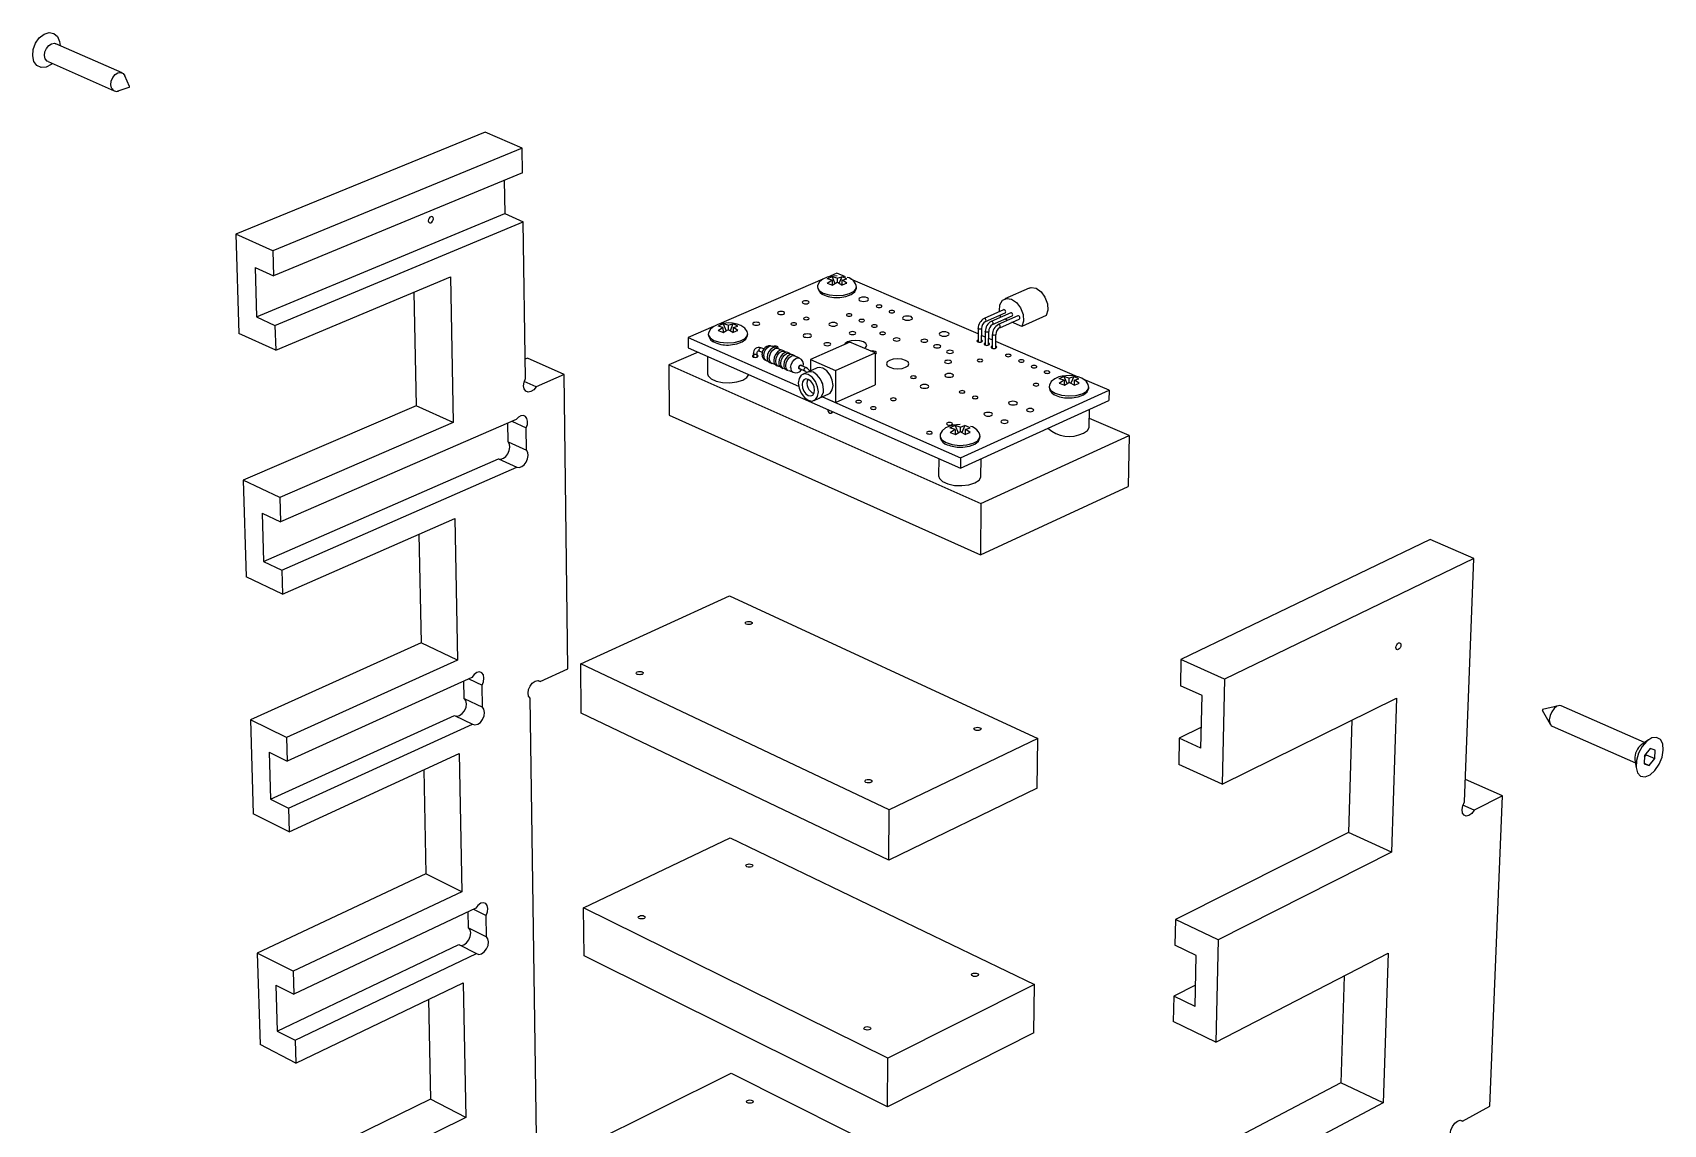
# Model space of a CAD drawing. Extents: x 0 to 155, y 0 to 224.
# Drawn here: x 51.7 to 155.1, y 154.8 to 224 of the extents above; entities that cross this region are included whole.
import ezdxf

# ---------------------------------------------------------------- set-up
doc = ezdxf.new("R2010")
doc.units = 0
doc.layers.get('0').update_dxf_attribs({"linetype": 'CONTINUOUS'})

msp = doc.modelspace()

# ---------------------------------------------------------------- linework, layer by layer
at = {"color": 7, "linetype": 'CONTINUOUS'}
for p, q in [((57.38, 221.46), (53.18, 223.31)), ((52.69, 222.17), (56.88, 220.31)), ((57.85, 220.59), (57.56, 221.27)), ((57.14, 220.31), (57.83, 220.56)), ((80.39, 217.69), (64.58, 211.23)), ((82.74, 216.68), (80.39, 217.69)), ((82.74, 216.68), (66.94, 210.17)), ((82.77, 215.12), (82.74, 216.68)), ((82.77, 215.12), (66.98, 208.58)), ((81.6, 214.64), (81.64, 212.54)), ((65.9, 205.98), (81.64, 212.54)), ((67.07, 205.44), (82.81, 212.02)), ((81.64, 212.54), (82.81, 212.02)), ((82.96, 202.08), (82.81, 212.02)), ((66.94, 210.17), (64.58, 211.23)), ((64.58, 211.23), (64.77, 204.94)), ((66.94, 210.17), (66.98, 208.58)), ((65.81, 209.12), (66.98, 208.58)), ((65.81, 209.12), (65.9, 205.98)), ((67.12, 203.87), (78.19, 208.52)), ((78.19, 208.52), (78.36, 199.28)), ((101.79, 208.37), (95.21, 205.52)), ((102.39, 208.31), (102.08, 208.4)), ((102.69, 208.76), (102.12, 208.51)), ((102.7, 208.45), (102.39, 208.53)), ((102.39, 208.53), (102.57, 208.11)), ((102.39, 208.31), (102.39, 208)), ((103.24, 208.52), (102.69, 208.76)), ((102.7, 208.45), (103, 208.53)), ((102.7, 208.45), (102.7, 208.18)), ((103, 208.53), (102.82, 208.11)), ((103.01, 208.31), (103.32, 208.4)), ((103.01, 208.31), (103.01, 208)), ((111.64, 204.91), (103.58, 208.38)), ((114.87, 207.81), (113.33, 207.13)), ((75.88, 207.55), (76.03, 200.35)), ((65.9, 205.98), (67.07, 205.44)), ((113.26, 206.44), (112.03, 205.89)), ((112.12, 205.69), (113.35, 206.24)), ((113.71, 206.25), (112.47, 205.7)), ((112.56, 205.5), (113.8, 206.05)), ((114.16, 206.06), (112.92, 205.51)), ((113.01, 205.3), (114.25, 205.85)), ((113.09, 205.95), (113.04, 206.1)), ((113.51, 205.77), (113.34, 205.84)), ((115.96, 206.07), (114.42, 205.38)), ((67.12, 203.87), (64.77, 204.94)), ((67.07, 205.44), (67.12, 203.87)), ((94.87, 205.37), (93.27, 204.67)), ((95.47, 205.31), (95.17, 205.4)), ((95.47, 205.31), (95.48, 205)), ((95.79, 205.45), (95.49, 205.54)), ((95.49, 205.54), (95.67, 205.11)), ((95.79, 205.45), (96.1, 205.54)), ((95.79, 205.45), (95.79, 205.17)), ((96.1, 205.54), (95.92, 205.1)), ((96.11, 205.31), (96.42, 205.4)), ((96.11, 205.31), (96.11, 205)), ((111.64, 205.25), (111.64, 204.39)), ((111.86, 204.39), (111.87, 205.25)), ((112.09, 204.71), (111.86, 204.81)), ((112.09, 205.06), (112.08, 204.2)), ((112.31, 204.2), (112.32, 205.06)), ((112.54, 204.86), (112.53, 204.01)), ((112.76, 204), (112.77, 204.86)), ((114.42, 205.38), (113.79, 205.65)), ((93.9, 203.75), (92.04, 202.94)), ((93.27, 204.67), (100.26, 201.59)), ((93.27, 204.67), (93.27, 204.03)), ((93.27, 204.03), (110.53, 196.4)), ((97.41, 203.66), (97.41, 203.44)), ((97.63, 203.44), (97.63, 203.66)), ((97.79, 203.82), (97.96, 203.75)), ((98.05, 203.95), (97.88, 204.03)), ((98.75, 204.06), (98.6, 204.13)), ((98.97, 203.99), (98.84, 204.04)), ((99.17, 203.88), (98.98, 203.96)), ((99.39, 203.8), (99.26, 203.86)), ((99.48, 203.74), (99.4, 203.78)), ((99.71, 203.66), (99.58, 203.72)), ((103.51, 204.39), (101.01, 203.29)), ((102.61, 202.59), (105.12, 203.7)), ((105.12, 203.7), (103.51, 204.39)), ((105.12, 203.7), (105.11, 201.67)), ((112.54, 204.52), (112.31, 204.62)), ((117.95, 202.19), (112.76, 204.42)), ((83.08, 203.37), (82.94, 203.31)), ((85.4, 202.33), (83.08, 203.37)), ((92.04, 202.94), (92.06, 199.75)), ((92.04, 202.94), (111.82, 194.15)), ((94.48, 203.5), (94.49, 202.38)), ((98.2, 203.22), (98.35, 203.16)), ((98.43, 203.1), (98.56, 203.04)), ((98.58, 203.05), (98.77, 202.97)), ((98.85, 202.91), (98.98, 202.86)), ((99, 202.87), (99.09, 202.83)), ((99.17, 202.77), (99.29, 202.72)), ((99.32, 202.73), (99.4, 202.69)), ((99.48, 202.63), (99.61, 202.58)), ((99.8, 203.6), (99.71, 203.64)), ((100.03, 203.52), (99.9, 203.58)), ((100.31, 203.38), (100.03, 203.5)), ((100.32, 202.71), (100.64, 202.57)), ((100.73, 202.77), (100.41, 202.91)), ((101.44, 202.75), (100.84, 202.48)), ((101.01, 203.29), (102.61, 202.59)), ((101.01, 203.29), (101.01, 202.56)), ((83.62, 201.55), (82.87, 201.89)), ((85.4, 202.33), (83.62, 201.55)), ((85.64, 183.67), (85.4, 202.33)), ((99.64, 202.59), (99.91, 202.47)), ((100.83, 202.48), (100.51, 202.34)), ((102.61, 202.59), (102.6, 200.56)), ((102.6, 200.56), (105.11, 201.67)), ((117.09, 201.97), (116.77, 202.06)), ((117.4, 202.11), (117.08, 202.2)), ((117.08, 202.2), (117.28, 201.75)), ((117.09, 201.97), (117.09, 201.66)), ((117.4, 202.11), (117.71, 202.2)), ((117.4, 202.11), (117.4, 201.82)), ((117.71, 202.2), (117.53, 201.78)), ((117.73, 201.97), (118.03, 202.06)), ((117.73, 201.97), (117.73, 201.65)), ((119.95, 201.33), (118.3, 202.04)), ((101.24, 200.68), (101.56, 200.83)), ((101.57, 200.83), (102.17, 201.1)), ((101.78, 200.92), (102.6, 200.56)), ((101.78, 200.92), (110.53, 197.05)), ((110.53, 197.05), (119.95, 201.33)), ((110.53, 196.4), (119.94, 200.68)), ((119.95, 201.33), (119.94, 200.68)), ((76.03, 200.35), (65.05, 195.63)), ((78.36, 199.28), (76.03, 200.35)), ((92.06, 199.75), (111.79, 190.9)), ((102.33, 199.88), (102.39, 199.91)), ((118.69, 199.01), (118.71, 200.13)), ((121.22, 198.46), (118.7, 199.55)), ((78.36, 199.28), (67.38, 194.53)), ((82.36, 199.48), (67.42, 192.99)), ((81.86, 198.06), (81.84, 199.26)), ((82.09, 199.37), (83, 198.95)), ((83.02, 197.53), (83, 198.95)), ((110.18, 198.85), (109.86, 198.94)), ((110.5, 199), (110.18, 199.09)), ((110.18, 199.09), (110.37, 198.63)), ((110.18, 198.85), (110.18, 198.53)), ((110.5, 199), (110.81, 199.09)), ((110.5, 199), (110.5, 198.71)), ((110.81, 199.09), (110.62, 198.65)), ((110.83, 198.85), (110.82, 198.52)), ((110.83, 198.85), (111.13, 198.94)), ((81.86, 198.06), (83.02, 197.53)), ((111.82, 194.15), (121.22, 198.46)), ((121.22, 198.46), (121.16, 195.24)), ((66.35, 190.48), (81.24, 196.99)), ((67.51, 189.93), (82.4, 196.45)), ((81.24, 196.99), (82.4, 196.45)), ((109.15, 197.01), (109.14, 195.9)), ((110.53, 197.05), (110.53, 196.4)), ((111.81, 195.87), (111.83, 196.99)), ((67.38, 194.53), (65.05, 195.63)), ((65.05, 195.63), (65.24, 189.51)), ((67.38, 194.53), (67.42, 192.99)), ((111.79, 190.9), (121.16, 195.24)), ((66.26, 193.54), (67.42, 192.99)), ((66.26, 193.54), (66.35, 190.48)), ((111.82, 194.15), (111.79, 190.9)), ((67.55, 188.4), (78.47, 193.2)), ((78.47, 193.2), (78.64, 184.21)), ((76.2, 192.2), (76.34, 185.31)), ((140.29, 191.86), (124.5, 184.27)), ((143.06, 190.67), (140.29, 191.86)), ((66.35, 190.48), (67.51, 189.93)), ((143.06, 190.67), (127.27, 183.02)), ((142.48, 175.23), (143.06, 190.67)), ((67.55, 188.4), (65.24, 189.51)), ((67.51, 189.93), (67.55, 188.4)), ((86.45, 183.98), (95.88, 188.29)), ((95.88, 188.29), (115.42, 179.26)), ((76.34, 185.31), (65.51, 180.44)), ((78.64, 184.21), (76.34, 185.31)), ((78.64, 184.21), (67.81, 179.31)), ((124.5, 184.27), (124.47, 182.6)), ((127.27, 183.02), (124.5, 184.27)), ((79.54, 183.12), (67.85, 177.81)), ((79.35, 183.04), (80.2, 182.63)), ((83.88, 182.87), (85.64, 183.67)), ((86.49, 180.85), (86.45, 183.98)), ((106, 174.72), (86.45, 183.98)), ((127.27, 183.02), (127.11, 176.35)), ((79.07, 181.79), (79.05, 182.9)), ((80.22, 181.24), (80.2, 182.63)), ((83.88, 182.87), (83.78, 182.91)), ((125.85, 181.97), (124.47, 182.6)), ((125.77, 178.64), (125.85, 181.97)), ((79.07, 181.79), (80.22, 181.24)), ((83.82, 142.16), (83.25, 181.8)), ((127.11, 176.35), (138.17, 181.81)), ((138.17, 181.81), (137.85, 172.05)), ((147.41, 181.05), (147.91, 180.15)), ((148.43, 181.33), (147.43, 181.09)), ((153.89, 179), (148.61, 181.32)), ((67.81, 179.31), (65.51, 180.44)), ((65.51, 180.44), (65.69, 174.48)), ((66.79, 175.4), (78.44, 180.72)), ((67.93, 174.83), (79.59, 180.17)), ((78.44, 180.72), (79.59, 180.17)), ((105.98, 171.54), (86.49, 180.85)), ((125.8, 179.96), (124.39, 179.27)), ((135.34, 180.41), (135.12, 173.29)), ((148.03, 180.03), (153.31, 177.7)), ((67.81, 179.31), (67.85, 177.81)), ((115.42, 179.26), (106, 174.72)), ((115.38, 176.1), (115.42, 179.26)), ((124.39, 179.27), (124.36, 177.61)), ((125.77, 178.64), (124.39, 179.27)), ((154.14, 179.17), (153.71, 178.87)), ((66.7, 178.38), (67.85, 177.81)), ((66.7, 178.38), (66.79, 175.4)), ((67.97, 173.34), (78.75, 178.29)), ((78.75, 178.29), (78.91, 169.53)), ((153.28, 177.92), (153.35, 177.39)), ((153.88, 178.17), (153.86, 177.64)), ((154.24, 178.61), (153.88, 178.17)), ((153.88, 178.07), (154, 178.22)), ((154, 178.22), (154.01, 178.32)), ((154, 178.22), (154.54, 177.99)), ((154.19, 177.54), (154.54, 177.99)), ((154.57, 178.52), (154.24, 178.61)), ((154.54, 177.99), (154.57, 178.52)), ((76.5, 177.26), (76.64, 170.66)), ((127.11, 176.35), (124.36, 177.61)), ((153.86, 177.69), (154.19, 177.54)), ((153.86, 177.64), (154.19, 177.54)), ((115.38, 176.1), (105.98, 171.54)), ((144.88, 175.61), (142.53, 176.66)), ((66.79, 175.4), (67.93, 174.83)), ((67.93, 174.83), (67.97, 173.34)), ((105.98, 171.54), (106, 174.72)), ((143.09, 174.71), (142.38, 175.03)), ((144.88, 175.61), (143.09, 174.71)), ((144.09, 155.93), (144.88, 175.61)), ((67.97, 173.34), (65.69, 174.48)), ((86.63, 168.52), (95.93, 172.96)), ((95.93, 172.96), (115.21, 163.66)), ((135.12, 173.29), (124.15, 167.77)), ((137.85, 172.05), (135.12, 173.29)), ((137.85, 172.05), (126.87, 166.48)), ((76.64, 170.66), (65.95, 165.65)), ((78.91, 169.53), (76.64, 170.66)), ((78.91, 169.53), (68.22, 164.49)), ((86.67, 165.48), (86.63, 168.52)), ((105.91, 158.98), (86.63, 168.52)), ((79.8, 168.49), (68.26, 163.03)), ((79.34, 167.24), (79.32, 168.26)), ((79.65, 168.42), (80.45, 168.02)), ((80.47, 166.67), (80.45, 168.02)), ((124.15, 167.77), (124.11, 166.14)), ((126.87, 166.48), (124.15, 167.77)), ((79.34, 167.24), (80.47, 166.67)), ((126.87, 166.48), (126.72, 160)), ((68.22, 164.49), (65.95, 165.65)), ((65.95, 165.65), (66.13, 159.84)), ((67.21, 160.7), (78.72, 166.18)), ((68.34, 160.12), (79.85, 165.61)), ((78.72, 166.18), (79.85, 165.61)), ((105.89, 155.89), (86.67, 165.48)), ((125.47, 165.5), (124.11, 166.14)), ((125.4, 162.26), (125.47, 165.5)), ((126.72, 160), (137.63, 165.63)), ((137.63, 165.63), (137.31, 156.14)), ((68.22, 164.49), (68.26, 163.03)), ((67.13, 163.61), (68.26, 163.03)), ((67.13, 163.61), (67.21, 160.7)), ((68.39, 158.67), (79.01, 163.76)), ((79.01, 163.76), (79.17, 155.21)), ((115.21, 163.66), (105.91, 158.98)), ((115.17, 160.59), (115.21, 163.66)), ((125.43, 163.62), (124.04, 162.91)), ((134.84, 164.19), (134.63, 157.42)), ((76.8, 162.7), (76.93, 156.38)), ((124.04, 162.91), (124.01, 161.3)), ((125.4, 162.26), (124.04, 162.91)), ((126.72, 160), (124.01, 161.3)), ((67.21, 160.7), (68.34, 160.12)), ((115.17, 160.59), (105.89, 155.89)), ((68.39, 158.67), (66.13, 159.84)), ((68.34, 160.12), (68.39, 158.67)), ((105.89, 155.89), (105.91, 158.98)), ((86.81, 153.47), (95.99, 158.04)), ((95.99, 158.04), (115, 148.48)), ((134.63, 157.42), (123.8, 151.73)), ((137.31, 156.14), (134.63, 157.42)), ((76.93, 156.38), (66.39, 151.24)), ((79.17, 155.21), (76.93, 156.38)), ((137.31, 156.14), (126.49, 150.41)), ((79.17, 155.21), (68.63, 150.04)), ((142.34, 154.99), (144.09, 155.93)), ((142.34, 154.99), (142.25, 155.03))]:
    msp.add_line(p, q, dxfattribs=at)
for points in [[(51.79, 222.18), (51.71, 222.53), (51.74, 222.94), (51.89, 223.34), (52.13, 223.68), (52.44, 223.91), (52.76, 224.01), (53.05, 223.96), (53.29, 223.76), (53.42, 223.45), (53.45, 223.19)], [(52.51, 222.35), (52.47, 222.56), (52.49, 222.79), (52.59, 223.01), (52.74, 223.2), (52.91, 223.31), (53.09, 223.34), (53.18, 223.31)], [(52.69, 222.17), (52.62, 222.21), (52.51, 222.35)], [(52.96, 222.05), (52.88, 221.98), (52.56, 221.81), (52.25, 221.79), (51.98, 221.92), (51.79, 222.18)], [(56.71, 220.5), (56.67, 220.7), (56.69, 220.94), (56.79, 221.16), (56.94, 221.35), (57.11, 221.46), (57.29, 221.49), (57.45, 221.42), (57.56, 221.28), (57.56, 221.27)], [(57.82, 220.57), (57.82, 220.56), (57.83, 220.56), (57.83, 220.56), (57.84, 220.56), (57.85, 220.57), (57.85, 220.58), (57.85, 220.58), (57.85, 220.59), (57.84, 220.6), (57.84, 220.6), (57.83, 220.6), (57.83, 220.59), (57.82, 220.59), (57.82, 220.58), (57.82, 220.57), (57.82, 220.57)], [(77.11, 212.21), (77.09, 212.28), (77.06, 212.33), (77.01, 212.35), (76.95, 212.34), (76.89, 212.3), (76.84, 212.24), (76.81, 212.16), (76.79, 212.08), (76.81, 212.01), (76.84, 211.96), (76.89, 211.94), (76.95, 211.95), (77.01, 211.99), (77.06, 212.06), (77.1, 212.13), (77.11, 212.21)], [(102.7, 208.59), (102.26, 208.55), (102.07, 208.5), (101.8, 208.38), (101.59, 208.2), (101.47, 207.98), (101.46, 207.88)], [(101.46, 207.88), (101.46, 207.86), (101.57, 207.66), (101.83, 207.5)], [(101.83, 207.5), (102.2, 207.39), (102.65, 207.34), (103.1, 207.37), (103.49, 207.47), (103.78, 207.62), (103.93, 207.81), (103.94, 207.88)], [(102.39, 208.53), (102.17, 208.44), (102.08, 208.4)], [(102.08, 208.13), (102.3, 208.27), (102.39, 208.31)], [(102.08, 208.13), (102.31, 208.04), (102.4, 208)], [(102.4, 208), (102.61, 208.13), (102.7, 208.18)], [(103.01, 208), (102.79, 208.13), (102.7, 208.18)], [(102.87, 207.22), (103.26, 207.28), (103.59, 207.41), (103.82, 207.58), (103.93, 207.79), (103.92, 207.88)], [(103.32, 208.4), (103.09, 208.5), (103, 208.53)], [(103.32, 208.13), (103.1, 208.27), (103.01, 208.31)], [(103.01, 208), (103.24, 208.1), (103.32, 208.13)], [(114.87, 207.81), (115, 207.85), (115.32, 207.8), (115.63, 207.58), (115.88, 207.24), (116.04, 206.82), (116.07, 206.41), (115.96, 206.07)], [(100.88, 206.85), (100.92, 206.88), (100.94, 206.91), (100.92, 206.95), (100.87, 206.98), (100.8, 207), (100.72, 207.01), (100.63, 207), (100.56, 206.98), (100.51, 206.95), (100.5, 206.91), (100.51, 206.88), (100.56, 206.85), (100.63, 206.82), (100.72, 206.82), (100.8, 206.82), (100.88, 206.85)], [(104.61, 207.01), (104.68, 207.05), (104.7, 207.1), (104.67, 207.15), (104.61, 207.2), (104.5, 207.23), (104.39, 207.24), (104.27, 207.23), (104.17, 207.2), (104.1, 207.15), (104.08, 207.1), (104.1, 207.05), (104.17, 207.01), (104.27, 206.98), (104.39, 206.97), (104.51, 206.98), (104.61, 207.01)], [(113, 206.32), (112.99, 206.37), (113.03, 206.76), (113.19, 207.04), (113.46, 207.16), (113.77, 207.11), (114.08, 206.9), (114.34, 206.55), (114.5, 206.13), (114.52, 205.72), (114.42, 205.38), (114.42, 205.38)], [(99.31, 206.16), (99.36, 206.2), (99.37, 206.23), (99.36, 206.27), (99.31, 206.3), (99.24, 206.32), (99.15, 206.33), (99.07, 206.32), (99, 206.3), (98.95, 206.27), (98.93, 206.23), (98.95, 206.2), (99, 206.16), (99.07, 206.14), (99.15, 206.14), (99.24, 206.14), (99.31, 206.16)], [(100.88, 205.83), (100.92, 205.85), (100.94, 205.88), (100.92, 205.91), (100.88, 205.93), (100.83, 205.95), (100.76, 205.96), (100.69, 205.95), (100.63, 205.93), (100.6, 205.91), (100.58, 205.88), (100.6, 205.85), (100.63, 205.83), (100.69, 205.81), (100.76, 205.8), (100.83, 205.81), (100.88, 205.83)], [(103.59, 206.05), (103.63, 206.07), (103.64, 206.1), (103.63, 206.13), (103.59, 206.16), (103.53, 206.17), (103.47, 206.18), (103.4, 206.17), (103.34, 206.16), (103.3, 206.13), (103.29, 206.1), (103.3, 206.07), (103.34, 206.05), (103.4, 206.03), (103.47, 206.03), (103.53, 206.03), (103.59, 206.05)], [(104.39, 205.7), (104.43, 205.73), (104.45, 205.75), (104.43, 205.78), (104.39, 205.81), (104.34, 205.83), (104.27, 205.83), (104.2, 205.83), (104.14, 205.81), (104.1, 205.78), (104.09, 205.75), (104.1, 205.73), (104.14, 205.7), (104.2, 205.68), (104.27, 205.68), (104.34, 205.68), (104.39, 205.7)], [(105.5, 206.61), (105.53, 206.63), (105.55, 206.66), (105.53, 206.69), (105.49, 206.72), (105.44, 206.73), (105.37, 206.74), (105.3, 206.73), (105.25, 206.72), (105.21, 206.69), (105.19, 206.66), (105.21, 206.63), (105.25, 206.61), (105.3, 206.59), (105.37, 206.58), (105.44, 206.59), (105.5, 206.61)], [(106.3, 206.26), (106.34, 206.29), (106.35, 206.32), (106.34, 206.34), (106.3, 206.37), (106.24, 206.39), (106.17, 206.39), (106.1, 206.39), (106.05, 206.37), (106.01, 206.34), (106, 206.32), (106.01, 206.29), (106.05, 206.26), (106.11, 206.24), (106.17, 206.24), (106.24, 206.24), (106.3, 206.26)], [(107.39, 205.81), (107.46, 205.85), (107.48, 205.9), (107.45, 205.95), (107.39, 206), (107.28, 206.03), (107.16, 206.04), (107.05, 206.03), (106.94, 206), (106.88, 205.95), (106.86, 205.9), (106.88, 205.85), (106.95, 205.81), (107.05, 205.78), (107.17, 205.77), (107.29, 205.78), (107.39, 205.81)], [(113.31, 206.44), (113.28, 206.45), (113.26, 206.44)], [(113.35, 206.24), (113.37, 206.24), (113.38, 206.27), (113.39, 206.31), (113.38, 206.35), (113.37, 206.39), (113.34, 206.42), (113.31, 206.44)], [(113.76, 206.25), (113.73, 206.25), (113.71, 206.25)], [(113.8, 206.05), (113.81, 206.05), (113.83, 206.08), (113.84, 206.11), (113.83, 206.15), (113.82, 206.19), (113.79, 206.23), (113.76, 206.25)], [(114.21, 206.06), (114.18, 206.06), (114.16, 206.06)], [(114.25, 205.85), (114.26, 205.86), (114.28, 205.89), (114.29, 205.92), (114.28, 205.96), (114.27, 206), (114.24, 206.04), (114.21, 206.06)], [(95.79, 205.6), (95.34, 205.55), (95.15, 205.5), (94.88, 205.38), (94.67, 205.2), (94.56, 204.98), (94.54, 204.87)], [(94.54, 204.9), (94.54, 204.85), (94.65, 204.66), (94.9, 204.49)], [(94.9, 204.49), (95.28, 204.38), (95.73, 204.33), (96.18, 204.36), (96.58, 204.46), (96.88, 204.61), (97.03, 204.8), (97.04, 204.88)], [(95.49, 205.54), (95.25, 205.44), (95.17, 205.4)], [(95.17, 205.13), (95.38, 205.27), (95.47, 205.31)], [(95.17, 205.13), (95.39, 205.03), (95.48, 204.99)], [(95.48, 204.99), (95.7, 205.13), (95.79, 205.17)], [(97.04, 204.88), (97.01, 205.05), (96.86, 205.26), (96.6, 205.44), (96.36, 205.53), (96.08, 205.58), (95.79, 205.6)], [(96.1, 204.99), (95.88, 205.13), (95.79, 205.17)], [(95.95, 204.21), (96.35, 204.27), (96.69, 204.4), (96.92, 204.57), (97.03, 204.78), (97.03, 204.88)], [(96.42, 205.4), (96.19, 205.5), (96.1, 205.54)], [(96.1, 204.99), (96.33, 205.1), (96.41, 205.13)], [(96.41, 205.13), (96.2, 205.27), (96.11, 205.31)], [(97.74, 205.48), (97.78, 205.51), (97.8, 205.55), (97.78, 205.59), (97.74, 205.62), (97.66, 205.64), (97.58, 205.65), (97.49, 205.64), (97.42, 205.62), (97.37, 205.59), (97.36, 205.55), (97.37, 205.51), (97.42, 205.48), (97.49, 205.46), (97.58, 205.45), (97.66, 205.46), (97.74, 205.48)], [(100.09, 205.48), (100.13, 205.5), (100.14, 205.53), (100.13, 205.56), (100.09, 205.59), (100.03, 205.6), (99.96, 205.61), (99.89, 205.6), (99.84, 205.59), (99.8, 205.56), (99.78, 205.53), (99.8, 205.5), (99.84, 205.48), (99.89, 205.46), (99.96, 205.45), (100.03, 205.46), (100.09, 205.48)], [(101.02, 204.71), (101.07, 204.75), (101.09, 204.79), (101.07, 204.84), (101.02, 204.88), (100.93, 204.9), (100.83, 204.91), (100.72, 204.9), (100.64, 204.88), (100.58, 204.84), (100.56, 204.79), (100.58, 204.75), (100.64, 204.71), (100.72, 204.69), (100.83, 204.68), (100.93, 204.69), (101.02, 204.71)], [(102.65, 205.43), (102.71, 205.46), (102.73, 205.51), (102.71, 205.55), (102.65, 205.59), (102.56, 205.62), (102.46, 205.63), (102.36, 205.62), (102.27, 205.59), (102.21, 205.55), (102.19, 205.51), (102.21, 205.46), (102.27, 205.43), (102.36, 205.4), (102.46, 205.39), (102.56, 205.4), (102.65, 205.43)], [(103.83, 204.89), (103.88, 204.92), (103.9, 204.96), (103.88, 204.99), (103.83, 205.02), (103.76, 205.04), (103.68, 205.05), (103.6, 205.04), (103.53, 205.02), (103.48, 204.99), (103.47, 204.96), (103.48, 204.92), (103.53, 204.89), (103.6, 204.87), (103.68, 204.86), (103.76, 204.87), (103.83, 204.89)], [(105.2, 205.35), (105.24, 205.38), (105.25, 205.41), (105.24, 205.44), (105.2, 205.46), (105.14, 205.48), (105.07, 205.48), (105, 205.48), (104.94, 205.46), (104.91, 205.44), (104.89, 205.41), (104.91, 205.38), (104.95, 205.35), (105, 205.33), (105.07, 205.33), (105.14, 205.33), (105.2, 205.35)], [(105.72, 204.88), (105.75, 204.91), (105.77, 204.94), (105.75, 204.97), (105.71, 204.99), (105.66, 205.01), (105.59, 205.01), (105.52, 205.01), (105.46, 204.99), (105.42, 204.97), (105.41, 204.94), (105.42, 204.91), (105.46, 204.88), (105.52, 204.86), (105.59, 204.86), (105.66, 204.86), (105.72, 204.88)], [(109.71, 204.8), (109.78, 204.85), (109.8, 204.9), (109.78, 204.95), (109.71, 205), (109.6, 205.03), (109.48, 205.04), (109.37, 205.03), (109.27, 205), (109.2, 204.95), (109.18, 204.9), (109.2, 204.85), (109.27, 204.8), (109.37, 204.77), (109.49, 204.76), (109.61, 204.77), (109.71, 204.8)], [(111.68, 205.22), (111.65, 205.23), (111.64, 205.25), (111.64, 205.25)], [(112.13, 205.02), (112.1, 205.04), (112.09, 205.06), (112.09, 205.06)], [(112.58, 204.83), (112.55, 204.84), (112.54, 204.86), (112.54, 204.86)], [(97.63, 203.66), (97.64, 203.74), (97.66, 203.8), (97.7, 203.83), (97.75, 203.83), (97.79, 203.82)], [(97.63, 203.66), (97.63, 203.66), (97.63, 203.66)], [(98.84, 204.04), (98.78, 204.06), (98.64, 204.03), (98.5, 203.94), (98.38, 203.79), (98.3, 203.6), (98.27, 203.41)], [(98.56, 203.04), (98.51, 203.07), (98.43, 203.19), (98.4, 203.35), (98.43, 203.54), (98.51, 203.73), (98.62, 203.88), (98.76, 203.98), (98.9, 204), (98.97, 203.99)], [(98.93, 204.01), (98.95, 204.02), (98.96, 204.05), (98.95, 204.08), (98.91, 204.11), (98.85, 204.12), (98.78, 204.13), (98.72, 204.12), (98.66, 204.11), (98.65, 204.1)], [(99.26, 203.86), (99.2, 203.88), (99.06, 203.85), (98.92, 203.75), (98.8, 203.6), (98.72, 203.42), (98.69, 203.23)], [(98.98, 202.86), (98.93, 202.89), (98.85, 203), (98.82, 203.17), (98.85, 203.36), (98.93, 203.55), (99.04, 203.7), (99.18, 203.79), (99.32, 203.82), (99.39, 203.8)], [(99.58, 203.72), (99.51, 203.74), (99.37, 203.71), (99.23, 203.61), (99.12, 203.46), (99.04, 203.28), (99.01, 203.09)], [(99.29, 202.72), (99.24, 202.75), (99.16, 202.86), (99.14, 203.03), (99.16, 203.22), (99.24, 203.41), (99.36, 203.56), (99.5, 203.66), (99.64, 203.68), (99.71, 203.66)], [(102.24, 204.19), (102.29, 204.22), (102.3, 204.25), (102.29, 204.29), (102.24, 204.32), (102.17, 204.34), (102.09, 204.35), (102, 204.34), (101.93, 204.32), (101.89, 204.29), (101.87, 204.25), (101.89, 204.22), (101.93, 204.19), (102, 204.17), (102.09, 204.16), (102.17, 204.17), (102.24, 204.19)], [(104.44, 203.99), (104.53, 204.06), (104.58, 204.18), (104.53, 204.3), (104.37, 204.4), (104.14, 204.47), (103.86, 204.49), (103.59, 204.47), (103.36, 204.4), (103.21, 204.3), (103.17, 204.24)], [(105.12, 203.63), (105.13, 203.63), (105.19, 203.67), (105.21, 203.72), (105.19, 203.76), (105.13, 203.8), (105.04, 203.82), (104.94, 203.83), (104.84, 203.82), (104.83, 203.82)], [(106.64, 204.48), (106.69, 204.51), (106.7, 204.55), (106.68, 204.59), (106.63, 204.62), (106.56, 204.64), (106.48, 204.65), (106.39, 204.64), (106.32, 204.62), (106.27, 204.59), (106.26, 204.55), (106.27, 204.51), (106.32, 204.48), (106.4, 204.46), (106.48, 204.45), (106.57, 204.46), (106.64, 204.48)], [(108.39, 204.4), (108.44, 204.44), (108.46, 204.47), (108.44, 204.51), (108.39, 204.54), (108.32, 204.56), (108.23, 204.57), (108.15, 204.56), (108.07, 204.54), (108.03, 204.51), (108.01, 204.47), (108.03, 204.44), (108.08, 204.4), (108.15, 204.38), (108.24, 204.38), (108.32, 204.38), (108.39, 204.4)], [(109.2, 204.05), (109.25, 204.08), (109.27, 204.12), (109.25, 204.16), (109.2, 204.19), (109.13, 204.21), (109.04, 204.22), (108.96, 204.21), (108.88, 204.19), (108.84, 204.16), (108.82, 204.12), (108.84, 204.08), (108.89, 204.05), (108.96, 204.03), (109.05, 204.02), (109.13, 204.03), (109.2, 204.05)], [(110.02, 203.7), (110.07, 203.73), (110.08, 203.77), (110.06, 203.81), (110.01, 203.84), (109.94, 203.86), (109.85, 203.87), (109.77, 203.86), (109.7, 203.84), (109.65, 203.81), (109.63, 203.77), (109.65, 203.73), (109.7, 203.7), (109.77, 203.68), (109.86, 203.67), (109.95, 203.68), (110.02, 203.7)], [(111.64, 204.52), (111.62, 204.51), (111.58, 204.48), (111.57, 204.45), (111.58, 204.42), (111.62, 204.4), (111.68, 204.38), (111.75, 204.38), (111.82, 204.38), (111.88, 204.4)], [(111.88, 204.4), (111.91, 204.42), (111.93, 204.45), (111.91, 204.48), (111.87, 204.51), (111.86, 204.51)], [(112.09, 204.32), (112.07, 204.32), (112.03, 204.29), (112.02, 204.26), (112.03, 204.23), (112.07, 204.21), (112.13, 204.19), (112.2, 204.18), (112.27, 204.19), (112.32, 204.21)], [(112.32, 204.21), (112.36, 204.23), (112.37, 204.26), (112.36, 204.29), (112.32, 204.32), (112.31, 204.32)], [(112.53, 204.13), (112.52, 204.12), (112.48, 204.1), (112.47, 204.07), (112.48, 204.04), (112.52, 204.01), (112.58, 203.99), (112.65, 203.99), (112.72, 203.99), (112.77, 204.01)], [(112.77, 204.01), (112.81, 204.04), (112.82, 204.07), (112.81, 204.1), (112.77, 204.12), (112.76, 204.13)], [(97.41, 203.56), (97.39, 203.55), (97.35, 203.53), (97.34, 203.5), (97.35, 203.47), (97.39, 203.44), (97.45, 203.43), (97.52, 203.42), (97.59, 203.43), (97.64, 203.44), (97.64, 203.44)], [(97.64, 203.44), (97.68, 203.47), (97.7, 203.5), (97.68, 203.53), (97.64, 203.55), (97.63, 203.56)], [(99.9, 203.58), (99.83, 203.6), (99.69, 203.57), (99.55, 203.48), (99.43, 203.32), (99.35, 203.14), (99.33, 202.95)], [(99.61, 202.58), (99.56, 202.61), (99.48, 202.72), (99.45, 202.89), (99.48, 203.08), (99.56, 203.27), (99.68, 203.42), (99.82, 203.52), (99.96, 203.54), (100.03, 203.52)], [(100.29, 202.77), (100.29, 202.82), (100.31, 202.86), (100.34, 202.89), (100.37, 202.91), (100.4, 202.92), (100.41, 202.91)], [(102.17, 201.1), (102.26, 201.15), (102.4, 201.35), (102.45, 201.64), (102.4, 201.97), (102.26, 202.3), (102.05, 202.57), (101.81, 202.74), (101.56, 202.78), (101.44, 202.75)], [(107.05, 202.79), (107.21, 202.89), (107.26, 203.01), (107.2, 203.13), (107.04, 203.23), (106.81, 203.3), (106.54, 203.33), (106.26, 203.3), (106.03, 203.23), (105.88, 203.13), (105.83, 203.01), (105.88, 202.89), (106.04, 202.79), (106.27, 202.72), (106.55, 202.7), (106.82, 202.72), (107.05, 202.79)], [(109.9, 203.07), (109.95, 203.1), (109.96, 203.14), (109.94, 203.17), (109.89, 203.21), (109.82, 203.23), (109.73, 203.24), (109.65, 203.23), (109.58, 203.21), (109.53, 203.17), (109.51, 203.14), (109.53, 203.1), (109.58, 203.07), (109.65, 203.05), (109.74, 203.04), (109.83, 203.05), (109.9, 203.07)], [(111.89, 203.16), (111.93, 203.19), (111.94, 203.22), (111.93, 203.25), (111.89, 203.28), (111.83, 203.29), (111.76, 203.3), (111.69, 203.29), (111.63, 203.28), (111.6, 203.25), (111.58, 203.22), (111.6, 203.19), (111.64, 203.16), (111.7, 203.15), (111.76, 203.14), (111.83, 203.15), (111.89, 203.16)], [(113.68, 203.49), (113.71, 203.51), (113.73, 203.54), (113.71, 203.57), (113.67, 203.6), (113.61, 203.61), (113.55, 203.62), (113.48, 203.61), (113.42, 203.6), (113.38, 203.57), (113.37, 203.54), (113.39, 203.51), (113.43, 203.49), (113.48, 203.47), (113.55, 203.46), (113.62, 203.47), (113.68, 203.49)], [(114.51, 203.14), (114.55, 203.17), (114.56, 203.2), (114.55, 203.23), (114.51, 203.25), (114.45, 203.27), (114.38, 203.27), (114.31, 203.27), (114.25, 203.25), (114.22, 203.23), (114.2, 203.2), (114.22, 203.17), (114.26, 203.14), (114.32, 203.12), (114.39, 203.12), (114.45, 203.12), (114.51, 203.14)], [(115.32, 202.78), (115.36, 202.8), (115.37, 202.83), (115.35, 202.86), (115.31, 202.89), (115.25, 202.91), (115.18, 202.91), (115.12, 202.91), (115.06, 202.89), (115.02, 202.86), (115.01, 202.83), (115.02, 202.8), (115.06, 202.78), (115.12, 202.76), (115.19, 202.76), (115.26, 202.76), (115.32, 202.78)], [(83.62, 201.55), (83.47, 201.37), (83.29, 201.25), (83.12, 201.21), (82.97, 201.27), (82.87, 201.42), (82.83, 201.62), (82.86, 201.85), (82.96, 202.08)], [(94.49, 202.38), (94.53, 202.24), (94.72, 202.06), (95.04, 201.91), (95.45, 201.83), (95.91, 201.81), (96.35, 201.86), (96.72, 201.98)], [(96.72, 201.98), (96.99, 202.14), (97.11, 202.34)], [(101.52, 201.23), (101.47, 201.56), (101.33, 201.89), (101.12, 202.16), (100.88, 202.33), (100.63, 202.37), (100.43, 202.29), (100.29, 202.08), (100.24, 201.79), (100.29, 201.46), (100.43, 201.14), (100.63, 200.87), (100.88, 200.7), (101.12, 200.65), (101.33, 200.74), (101.47, 200.94), (101.52, 201.23)], [(101.28, 201.34), (101.25, 201.54), (101.16, 201.75), (101.03, 201.91), (100.88, 202.02), (100.73, 202.05), (100.6, 202), (100.51, 201.87), (100.48, 201.69), (100.51, 201.48), (100.59, 201.28), (100.72, 201.11), (100.88, 201), (101.03, 200.98), (101.16, 201.03), (101.25, 201.16), (101.28, 201.34)], [(101.84, 201.37), (101.79, 201.7), (101.65, 202.03), (101.44, 202.3), (101.2, 202.47), (100.95, 202.51), (100.83, 202.48)], [(101.84, 201.37), (101.79, 201.71), (101.65, 202.03), (101.45, 202.3), (101.2, 202.47), (100.96, 202.51), (100.84, 202.48)], [(107.67, 202.1), (107.71, 202.13), (107.72, 202.16), (107.71, 202.19), (107.67, 202.22), (107.61, 202.23), (107.54, 202.24), (107.47, 202.23), (107.42, 202.22), (107.38, 202.19), (107.36, 202.16), (107.38, 202.13), (107.42, 202.1), (107.48, 202.09), (107.55, 202.08), (107.61, 202.09), (107.67, 202.1)], [(108.43, 201.49), (108.49, 201.53), (108.51, 201.58), (108.49, 201.62), (108.43, 201.66), (108.34, 201.69), (108.24, 201.7), (108.14, 201.69), (108.05, 201.66), (107.99, 201.62), (107.97, 201.58), (107.99, 201.53), (108.05, 201.49), (108.14, 201.47), (108.24, 201.46), (108.35, 201.47), (108.43, 201.49)], [(110, 202.19), (110.06, 202.23), (110.08, 202.28), (110.06, 202.32), (110, 202.36), (109.91, 202.39), (109.81, 202.4), (109.7, 202.39), (109.62, 202.36), (109.56, 202.32), (109.54, 202.28), (109.56, 202.23), (109.62, 202.19), (109.71, 202.17), (109.81, 202.16), (109.92, 202.17), (110, 202.19)], [(115.45, 201.63), (115.48, 201.65), (115.5, 201.68), (115.48, 201.71), (115.44, 201.74), (115.38, 201.76), (115.31, 201.76), (115.24, 201.76), (115.19, 201.74), (115.15, 201.71), (115.14, 201.68), (115.15, 201.65), (115.19, 201.63), (115.25, 201.61), (115.32, 201.6), (115.39, 201.61), (115.45, 201.63)], [(116.14, 202.42), (116.18, 202.45), (116.19, 202.48), (116.17, 202.51), (116.13, 202.54), (116.08, 202.55), (116.01, 202.56), (115.94, 202.55), (115.88, 202.54), (115.84, 202.51), (115.83, 202.48), (115.85, 202.45), (115.89, 202.42), (115.95, 202.41), (116.02, 202.4), (116.08, 202.41), (116.14, 202.42)], [(117.42, 202.27), (116.97, 202.23), (116.77, 202.18), (116.5, 202.06), (116.28, 201.88), (116.16, 201.66), (116.14, 201.55)], [(117.08, 202.2), (116.86, 202.11), (116.77, 202.06)], [(116.79, 201.79), (117, 201.93), (117.09, 201.97)], [(116.79, 201.79), (117.02, 201.69), (117.11, 201.65)], [(117.11, 201.65), (117.33, 201.79), (117.42, 201.83)], [(118.67, 201.51), (118.63, 201.7), (118.49, 201.91), (118.22, 202.09), (117.99, 202.18), (117.71, 202.25), (117.42, 202.27)], [(117.74, 201.65), (117.51, 201.79), (117.42, 201.83)], [(118.03, 202.06), (117.8, 202.17), (117.71, 202.2)], [(118.05, 201.79), (117.82, 201.93), (117.73, 201.97)], [(117.74, 201.65), (117.96, 201.75), (118.05, 201.79)], [(104.2, 200.56), (104.24, 200.58), (104.25, 200.61), (104.24, 200.64), (104.2, 200.67), (104.14, 200.69), (104.07, 200.69), (104, 200.69), (103.94, 200.67), (103.9, 200.64), (103.89, 200.61), (103.9, 200.58), (103.94, 200.56), (104, 200.54), (104.07, 200.53), (104.14, 200.54), (104.2, 200.56)], [(106.4, 200.71), (106.44, 200.74), (106.45, 200.77), (106.43, 200.8), (106.4, 200.82), (106.34, 200.84), (106.27, 200.85), (106.2, 200.84), (106.14, 200.82), (106.1, 200.8), (106.09, 200.77), (106.1, 200.74), (106.14, 200.71), (106.2, 200.69), (106.27, 200.69), (106.34, 200.69), (106.4, 200.71)], [(110.76, 201.17), (110.8, 201.2), (110.81, 201.23), (110.8, 201.26), (110.76, 201.28), (110.7, 201.3), (110.63, 201.31), (110.56, 201.3), (110.5, 201.28), (110.47, 201.26), (110.45, 201.23), (110.47, 201.2), (110.51, 201.17), (110.57, 201.16), (110.64, 201.15), (110.7, 201.16), (110.76, 201.17)], [(111.58, 200.81), (111.62, 200.84), (111.63, 200.87), (111.62, 200.9), (111.58, 200.93), (111.52, 200.94), (111.45, 200.95), (111.38, 200.94), (111.33, 200.93), (111.29, 200.9), (111.28, 200.87), (111.29, 200.84), (111.33, 200.81), (111.39, 200.8), (111.46, 200.79), (111.53, 200.8), (111.58, 200.81)], [(114.05, 200.44), (114.11, 200.47), (114.13, 200.52), (114.1, 200.57), (114.04, 200.6), (113.95, 200.63), (113.85, 200.64), (113.75, 200.63), (113.66, 200.6), (113.6, 200.57), (113.58, 200.52), (113.61, 200.47), (113.67, 200.44), (113.76, 200.41), (113.86, 200.4), (113.96, 200.41), (114.05, 200.44)], [(116.14, 201.55), (116.15, 201.51), (116.26, 201.31), (116.53, 201.14)], [(116.53, 201.14), (116.92, 201.02), (117.38, 200.98), (117.83, 201), (118.23, 201.1), (118.52, 201.26), (118.66, 201.46), (118.67, 201.52)], [(117.45, 200.86), (117.6, 200.86), (117.99, 200.92), (118.33, 201.05), (118.56, 201.23), (118.66, 201.44), (118.65, 201.52)], [(83, 198.95), (83.07, 199.16), (83.08, 199.37), (83.04, 199.54), (82.95, 199.67), (82.82, 199.73), (82.66, 199.71), (82.5, 199.63), (82.36, 199.48)], [(102.25, 199.89), (102.27, 199.88), (102.3, 199.88), (102.33, 199.88), (102.35, 199.9), (102.37, 199.92), (102.38, 199.94), (102.39, 199.97), (102.39, 200)], [(105.13, 200.14), (105.17, 200.17), (105.18, 200.2), (105.17, 200.23), (105.13, 200.26), (105.07, 200.28), (105, 200.28), (104.93, 200.28), (104.87, 200.26), (104.84, 200.23), (104.82, 200.2), (104.84, 200.17), (104.88, 200.14), (104.93, 200.13), (105, 200.12), (105.07, 200.13), (105.13, 200.14)], [(112.48, 199.73), (112.54, 199.77), (112.56, 199.81), (112.53, 199.86), (112.47, 199.9), (112.38, 199.92), (112.28, 199.93), (112.18, 199.92), (112.09, 199.9), (112.03, 199.86), (112.01, 199.81), (112.04, 199.77), (112.1, 199.73), (112.19, 199.7), (112.29, 199.69), (112.39, 199.7), (112.48, 199.73)], [(115.11, 200), (115.15, 200.04), (115.17, 200.07), (115.15, 200.11), (115.1, 200.14), (115.03, 200.17), (114.94, 200.17), (114.85, 200.17), (114.78, 200.14), (114.73, 200.11), (114.72, 200.07), (114.74, 200.04), (114.79, 200), (114.86, 199.98), (114.95, 199.97), (115.03, 199.98), (115.11, 200)], [(108.69, 198.58), (108.73, 198.6), (108.74, 198.64), (108.72, 198.67), (108.68, 198.69), (108.63, 198.71), (108.56, 198.72), (108.49, 198.71), (108.43, 198.69), (108.39, 198.67), (108.38, 198.64), (108.39, 198.6), (108.43, 198.58), (108.49, 198.56), (108.56, 198.55), (108.63, 198.56), (108.69, 198.58)], [(110.51, 199.16), (110.05, 199.11), (109.86, 199.06), (109.58, 198.94), (109.36, 198.76), (109.24, 198.54), (109.23, 198.42)], [(109.95, 199.15), (109.99, 199.18), (110.01, 199.21), (109.99, 199.24), (109.95, 199.26), (109.89, 199.28), (109.82, 199.29), (109.75, 199.28), (109.7, 199.26), (109.66, 199.24), (109.64, 199.21), (109.66, 199.18), (109.7, 199.15), (109.76, 199.13), (109.83, 199.13), (109.9, 199.13), (109.95, 199.15)], [(110.18, 199.09), (109.95, 198.99), (109.86, 198.94)], [(109.87, 198.66), (110.09, 198.8), (110.18, 198.85)], [(109.87, 198.66), (110.1, 198.56), (110.2, 198.52)], [(110.2, 198.52), (110.42, 198.66), (110.51, 198.71)], [(110.83, 198.52), (110.6, 198.66), (110.51, 198.71)], [(111.13, 198.94), (110.9, 199.05), (110.81, 199.09)], [(111.14, 198.66), (110.92, 198.8), (110.83, 198.85)], [(110.83, 198.52), (111.06, 198.63), (111.14, 198.66)], [(113.48, 199.26), (113.52, 199.3), (113.54, 199.34), (113.52, 199.37), (113.47, 199.41), (113.4, 199.43), (113.31, 199.44), (113.22, 199.43), (113.15, 199.41), (113.1, 199.37), (113.09, 199.34), (113.1, 199.3), (113.15, 199.26), (113.23, 199.24), (113.32, 199.23), (113.4, 199.24), (113.48, 199.26)], [(118.33, 198.61), (118.58, 198.78), (118.69, 198.98), (118.69, 199.01)], [(81.24, 196.99), (81.39, 196.97), (81.55, 197.02), (81.7, 197.14), (81.83, 197.31), (81.92, 197.52), (81.95, 197.73), (81.93, 197.92), (81.86, 198.06)], [(82.4, 196.45), (82.55, 196.43), (82.71, 196.49), (82.86, 196.61), (82.99, 196.78), (83.08, 196.98), (83.12, 197.19), (83.1, 197.38), (83.02, 197.53)], [(109.23, 198.42), (109.23, 198.38), (109.34, 198.18), (109.61, 198.01)], [(109.61, 198.01), (110, 197.89), (110.46, 197.84), (110.92, 197.87), (111.33, 197.97), (111.62, 198.13), (111.76, 198.33), (111.77, 198.4)], [(110.53, 197.72), (110.68, 197.72), (111.09, 197.78), (111.43, 197.92), (111.66, 198.1), (111.76, 198.32), (111.76, 198.4)], [(109.14, 195.9), (109.19, 195.73), (109.39, 195.54), (109.72, 195.39), (110.15, 195.3), (110.61, 195.29), (111.06, 195.34), (111.44, 195.46)], [(111.44, 195.46), (111.7, 195.63), (111.81, 195.83), (111.81, 195.87)], [(97.26, 186.5), (97.19, 186.48), (97.1, 186.47), (97.02, 186.48), (96.95, 186.5), (96.9, 186.54), (96.88, 186.58), (96.9, 186.61), (96.95, 186.65), (97.02, 186.67), (97.1, 186.68), (97.19, 186.67), (97.26, 186.65), (97.31, 186.61), (97.32, 186.58), (97.31, 186.54), (97.26, 186.5)], [(138.13, 185.03), (138.14, 185.11), (138.18, 185.19), (138.23, 185.26), (138.29, 185.31), (138.35, 185.32), (138.4, 185.3), (138.43, 185.25), (138.44, 185.18), (138.43, 185.09), (138.39, 185.01), (138.34, 184.94), (138.28, 184.9), (138.22, 184.88), (138.17, 184.9), (138.14, 184.95), (138.13, 185.03)], [(80.2, 182.63), (80.29, 182.85), (80.32, 183.08), (80.29, 183.28), (80.18, 183.41), (80.03, 183.47), (79.86, 183.43), (79.69, 183.31), (79.54, 183.12)], [(90.34, 183.32), (90.27, 183.3), (90.19, 183.29), (90.1, 183.3), (90.03, 183.32), (89.98, 183.35), (89.97, 183.39), (89.99, 183.43), (90.03, 183.47), (90.11, 183.49), (90.19, 183.5), (90.28, 183.49), (90.35, 183.47), (90.4, 183.43), (90.41, 183.39), (90.39, 183.35), (90.34, 183.32)], [(83.25, 181.8), (83.15, 181.93), (83.11, 182.13), (83.14, 182.35), (83.24, 182.58), (83.38, 182.76), (83.56, 182.88), (83.73, 182.92), (83.88, 182.87)], [(78.53, 180.68), (78.59, 180.67), (78.77, 180.7), (78.94, 180.83), (79.09, 181.01), (79.18, 181.24), (79.21, 181.46), (79.17, 181.66), (79.07, 181.79)], [(79.59, 180.17), (79.74, 180.11), (79.92, 180.15), (80.09, 180.27), (80.23, 180.46), (80.33, 180.68), (80.36, 180.91), (80.32, 181.11), (80.22, 181.24)], [(148.61, 181.32), (148.52, 181.34), (148.34, 181.3), (148.16, 181.16), (148.01, 180.95), (147.9, 180.7), (147.85, 180.44), (147.88, 180.22), (147.97, 180.07), (148.03, 180.03)], [(111.76, 179.78), (111.69, 179.76), (111.6, 179.75), (111.52, 179.76), (111.45, 179.78), (111.4, 179.82), (111.38, 179.86), (111.39, 179.9), (111.44, 179.93), (111.51, 179.95), (111.6, 179.96), (111.68, 179.95), (111.76, 179.93), (111.81, 179.9), (111.83, 179.86), (111.81, 179.82), (111.76, 179.78)], [(155.08, 178.52), (155.05, 178.91), (154.9, 179.19), (154.65, 179.32), (154.35, 179.29), (154.03, 179.08), (153.73, 178.74), (153.5, 178.32), (153.37, 177.85), (153.35, 177.42), (153.44, 177.08), (153.64, 176.87), (153.92, 176.83), (154.24, 176.95), (154.55, 177.23), (154.82, 177.62), (155, 178.07), (155.08, 178.52)], [(104.85, 176.47), (104.78, 176.45), (104.69, 176.44), (104.6, 176.45), (104.53, 176.47), (104.48, 176.51), (104.46, 176.55), (104.48, 176.59), (104.53, 176.62), (104.6, 176.65), (104.69, 176.66), (104.77, 176.65), (104.85, 176.62), (104.9, 176.59), (104.91, 176.55), (104.9, 176.51), (104.85, 176.47)], [(143.09, 174.71), (142.94, 174.5), (142.76, 174.37), (142.59, 174.32), (142.45, 174.38), (142.35, 174.52), (142.33, 174.74), (142.37, 174.98), (142.48, 175.23)], [(97.29, 171.12), (97.22, 171.1), (97.14, 171.09), (97.06, 171.1), (96.99, 171.12), (96.94, 171.16), (96.92, 171.2), (96.94, 171.24), (96.99, 171.27), (97.06, 171.29), (97.14, 171.3), (97.22, 171.29), (97.29, 171.27), (97.34, 171.24), (97.36, 171.2), (97.34, 171.16), (97.29, 171.12)], [(80.45, 168.02), (80.54, 168.25), (80.57, 168.47), (80.53, 168.66), (80.43, 168.79), (80.29, 168.84), (80.11, 168.8), (79.94, 168.67), (79.8, 168.49)], [(90.47, 167.84), (90.4, 167.82), (90.32, 167.81), (90.23, 167.82), (90.16, 167.84), (90.12, 167.88), (90.1, 167.92), (90.12, 167.96), (90.17, 167.99), (90.24, 168.02), (90.32, 168.03), (90.41, 168.02), (90.48, 167.99), (90.52, 167.96), (90.54, 167.92), (90.52, 167.88), (90.47, 167.84)], [(78.78, 166.14), (78.86, 166.13), (79.04, 166.17), (79.21, 166.29), (79.35, 166.48), (79.44, 166.7), (79.48, 166.92), (79.44, 167.11), (79.34, 167.24)], [(79.85, 165.61), (80, 165.56), (80.17, 165.6), (80.34, 165.72), (80.48, 165.91), (80.58, 166.13), (80.61, 166.35), (80.57, 166.54), (80.47, 166.67)], [(111.6, 164.2), (111.53, 164.17), (111.44, 164.17), (111.36, 164.17), (111.29, 164.2), (111.24, 164.23), (111.22, 164.27), (111.24, 164.32), (111.28, 164.35), (111.35, 164.37), (111.44, 164.38), (111.52, 164.37), (111.59, 164.35), (111.64, 164.32), (111.66, 164.27), (111.65, 164.23), (111.6, 164.2)], [(104.78, 160.79), (104.71, 160.77), (104.62, 160.76), (104.54, 160.77), (104.46, 160.79), (104.42, 160.82), (104.4, 160.87), (104.41, 160.91), (104.46, 160.95), (104.53, 160.97), (104.62, 160.98), (104.7, 160.97), (104.78, 160.95), (104.83, 160.91), (104.84, 160.87), (104.83, 160.82), (104.78, 160.79)], [(97.33, 156.15), (97.26, 156.13), (97.17, 156.12), (97.09, 156.13), (97.02, 156.15), (96.98, 156.18), (96.96, 156.23), (96.98, 156.27), (97.02, 156.3), (97.09, 156.32), (97.18, 156.33), (97.26, 156.32), (97.33, 156.3), (97.37, 156.27), (97.39, 156.23), (97.37, 156.18), (97.33, 156.15)], [(141.67, 153.83), (141.58, 153.96), (141.56, 154.17), (141.6, 154.41), (141.71, 154.65), (141.86, 154.85), (142.03, 154.99), (142.2, 155.04), (142.34, 154.99)]]:
    msp.add_lwpolyline(points, dxfattribs=at)
at = {"color": 8, "linetype": 'CONTINUOUS'}
for points in [[(112.12, 205.69), (112.13, 205.69), (112.14, 205.72), (112.15, 205.76), (112.14, 205.8), (112.13, 205.84), (112.1, 205.87), (112.09, 205.88)], [(111.87, 205.25), (111.86, 205.23), (111.84, 205.22), (111.8, 205.2), (111.76, 205.2), (111.71, 205.2), (111.68, 205.22)], [(112.32, 205.06), (112.31, 205.04), (112.29, 205.02), (112.25, 205.01), (112.21, 205.01), (112.16, 205.01), (112.13, 205.02)], [(112.57, 205.5), (112.58, 205.5), (112.59, 205.53), (112.6, 205.56), (112.59, 205.6), (112.58, 205.64), (112.55, 205.68), (112.54, 205.69)], [(112.77, 204.86), (112.76, 204.84), (112.73, 204.83), (112.7, 204.82), (112.66, 204.81), (112.61, 204.82), (112.58, 204.83)], [(113.02, 205.3), (113.03, 205.31), (113.04, 205.33), (113.05, 205.37), (113.04, 205.41), (113.03, 205.45), (113, 205.48), (112.99, 205.49)], [(97.44, 203.62), (97.41, 203.64), (97.41, 203.66)], [(97.63, 203.66), (97.62, 203.64), (97.6, 203.62), (97.56, 203.61), (97.52, 203.61), (97.47, 203.61), (97.44, 203.62)], [(97.75, 203.89), (97.76, 203.93), (97.78, 203.97), (97.8, 204), (97.83, 204.02), (97.86, 204.03), (97.88, 204.03)], [(98.05, 203.52), (98.08, 203.7), (98.15, 203.88), (98.27, 204.03), (98.4, 204.12), (98.53, 204.14), (98.6, 204.13)], [(99.76, 202.77), (99.79, 202.95), (99.87, 203.13), (99.98, 203.27), (100.11, 203.37), (100.25, 203.39), (100.31, 203.38)], [(100.27, 202.77), (100.28, 202.82), (100.3, 202.87), (100.33, 202.91), (100.37, 202.93), (100.4, 202.94), (100.43, 202.93), (100.45, 202.89), (100.45, 202.89)], [(100.36, 202.69), (100.33, 202.68), (100.3, 202.69), (100.28, 202.72), (100.27, 202.77)], [(100.61, 202.63), (100.61, 202.68), (100.63, 202.72), (100.65, 202.75), (100.68, 202.77), (100.72, 202.78), (100.73, 202.77)]]:
    msp.add_lwpolyline(points, dxfattribs=at)
at = {"color": 7, "linetype": 'CONTINUOUS'}
for centre, radius, start, end in [((57.02, 220.61), 0.328, 200.5787, 292.524), ((102.05, 207.92), 0.576, 191.4208, 254.9389), ((103.22, 207.77), 0.726, 8.127, 79.7382), ((102.66, 209.2), 1.99, 247.4009, 276.0265), ((112.38, 205.25), 0.731, 118.5909, 179.9982), ((112.05, 205.83), 0.0665, 46.4955, 109.1851), ((95.13, 204.91), 0.579, 191.0946, 254.2435), ((112.37, 205.25), 0.504, 120.5245, 180.5707), ((112.83, 205.06), 0.732, 118.6192, 179.9765), ((112.82, 205.06), 0.505, 120.5532, 180.549), ((112.5, 205.64), 0.0666, 46.5075, 109.209), ((113.28, 204.86), 0.733, 118.6473, 179.9554), ((113.27, 204.87), 0.506, 120.5826, 180.5269), ((112.95, 205.44), 0.0668, 46.5223, 109.2299), ((95.74, 206.17), 1.97, 247.0268, 276.1905), ((97.74, 203.71), 0.343, 67.3492, 188.5158), ((98.43, 203.66), 0.486, 70.3346, 183.6603), ((98.34, 203.6), 0.398, 175.366, 249.6712), ((98.58, 203.37), 0.311, 172.4424, 241.1133), ((99, 203.18), 0.311, 172.4055, 241.099), ((99.32, 203.04), 0.311, 172.3775, 241.0882), ((99.63, 202.9), 0.311, 172.3495, 241.0774), ((100.09, 202.85), 0.419, 245.0259, 330.531), ((100.35, 202.77), 0.0675, 172.2616, 241.0842), ((100.17, 202.99), 0.403, 340.0774, 69.762), ((100.49, 202.25), 0.575, 25.7064, 65.156), ((100.5, 202.27), 0.327, 31.0799, 65.4092), ((101.51, 201.79), 0.715, 159.9383, 246.7857), ((101.3, 201.3), 0.542, 298.9764, 7.5324), ((101.3, 201.3), 0.542, 298.9763, 7.5321), ((116.76, 201.59), 0.615, 192.7212, 254.4519), ((117.34, 202.79), 1.94, 247.4821, 273.0981), ((102.38, 200.13), 0.28, 180.8788, 240.7926), ((102.34, 200.01), 0.104, 296.9309, 343.9078), ((111.02, 198.3), 0.754, 7.5092, 78.7679), ((117.42, 200.41), 2.01, 227.583, 296.6724), ((109.85, 198.46), 0.618, 192.42, 253.7435), ((110.43, 199.65), 1.92, 247.1446, 273.1723), ((147.44, 181.06), 0.0309, 111.6007, 200.4268), ((154.36, 178.01), 1.08, 127.1539, 184.7985)]:
    msp.add_arc(centre, radius, start, end, dxfattribs=at)
at = {"color": 8, "linetype": 'CONTINUOUS'}
for centre, radius, start, end in [((97.82, 203.88), 0.0676, 172.4854, 241.1709), ((98.35, 203.48), 0.297, 172.4609, 241.1238), ((100.06, 202.73), 0.297, 172.2987, 241.1716), ((100.67, 202.63), 0.0677, 172.3113, 240.4443)]:
    msp.add_arc(centre, radius, start, end, dxfattribs=at)

doc.saveas('drawing.dxf')
